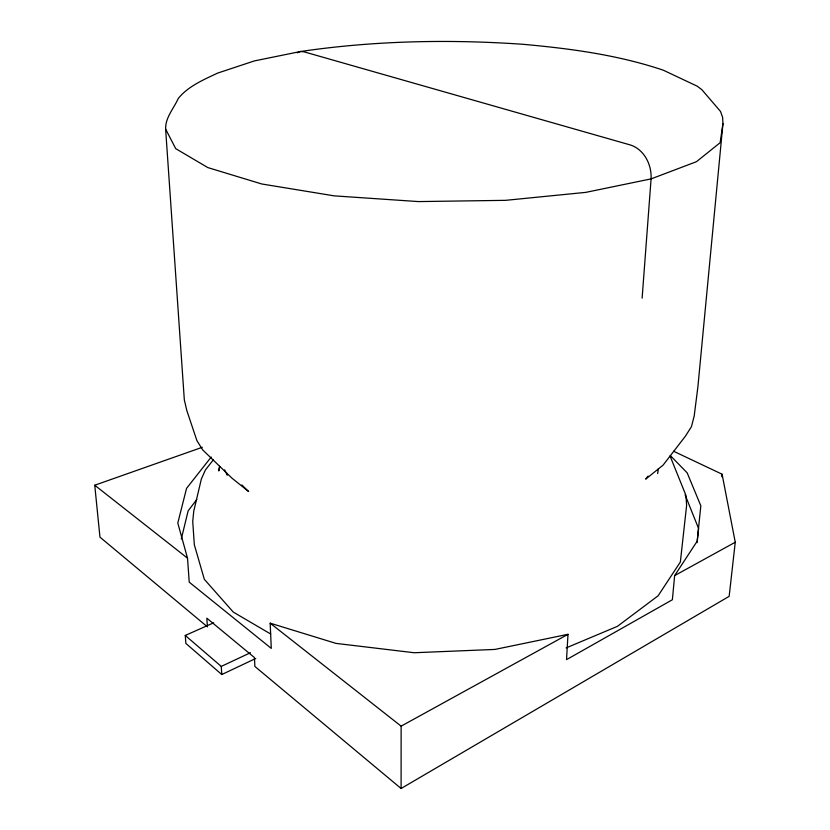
<?xml version="1.0" encoding="UTF-8"?>
<svg xmlns="http://www.w3.org/2000/svg" width="830" height="830" viewBox="0 0 830 830"><rect width="100%" height="100%" fill="white"/><g stroke="black" fill="none" stroke-linecap="round" stroke-linejoin="round"><path stroke-width="1.25" d="M673.576 451.24L722.09 474.21L735.255 542.239L729.155 596.345L401.098 788.5L401.129 726.157L270.155 623.164L271.286 648.396L189.23 582.162L187.518 558.175L177.796 523.045L186.563 488.341L211.183 457.091M270.155 623.164L336.026 643.395L414.212 652.743L494.991 649.423L568 634.307L566.527 659.643L672.383 599.748L674.634 575.605L697.19 541.16L700.831 505.802L687.167 472.851L670.339 455.587M642.119 298.146L651.083 178.896C651.861 165.004 644.422 149.722 630.686 145.063L303.905 51.792L300.408 51.533L254.343 60.932L217.585 73.113C203.775 79.67 187.985 86.289 178.222 98.563C173.761 108.523 165.263 117.57 165.626 129.086L184.322 399.842L186.833 410.58L196.897 440.606L202.717 449.933L232.016 478.215L248.637 491.536L241.831 484.969M297.213 52.788L300.408 51.533C374.04 40.66 448.802 39.155 522.993 44.291C570.449 48.597 618.039 54.915 663.357 70.218L697.138 86.144L701.838 89.671L720.513 111.438L722.629 117.362L722.94 123.649L697.916 386.624L694.202 415.965L691.442 426.682L685.466 436.082L663.118 465.101L645.699 479.138L648.064 476.098M697.107 542.654L698.57 528.471L685.092 494.815M721.83 476.752L722.09 474.21M722.94 123.649L720.129 142.698L696.474 161.684L651.083 178.896L585.773 192.373L505.563 200.341L418.507 201.586L334.21 195.859L261.751 183.98L207.801 167.577L175.701 148.643L165.626 129.086M657.63 473.608L658.46 468.608M219.618 466.221L218.747 470.952L219.556 467.186M181.303 538.961L188.151 510.844L196.793 499.504M213.3 459.882L205.384 470.008L201.348 479.055L193.732 511.28L192.736 521.572L194.334 544.791L204.325 579.299L233.261 612.073L270.705 634.027M401.129 726.157L568 634.307M674.634 575.605L735.255 542.239M213.694 622.811L185.266 635.448L185.858 643.416L221.776 674.541L255.754 658.47M185.266 635.448L221.268 666.407L250.453 652.722M566.133 647.908L617.427 626.339L658.117 595.784L680.351 562.003L686.628 505.325L685.943 495.386L670.101 456.116M206.421 626.007L99.963 537.145L94.745 485.228L202.292 447.277M94.745 485.228L187.518 558.175M401.098 788.5L254.893 666.459L254.437 657.557L206.836 618.184L207.417 626.837M224.619 469.832L227.316 475.144L226.445 472.737M221.268 666.407L221.776 674.541"/></g></svg>
